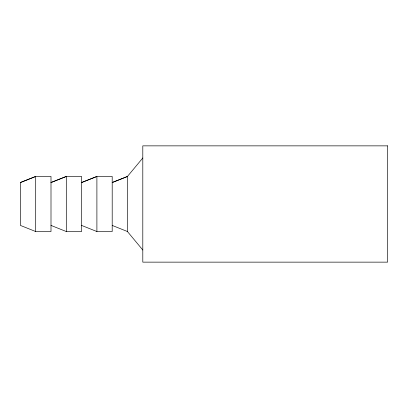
<?xml version="1.0" encoding="UTF-8"?>
<svg xmlns="http://www.w3.org/2000/svg" width="408" height="408" viewBox="0 0 408 408"><rect width="100%" height="100%" fill="white"/><g stroke="black" fill="none" stroke-linecap="round" stroke-linejoin="round"><path stroke-width="0.61" d="M142.8 157.988L127.5 176.394L127.5 231.606L142.8 250.012M20.4 182.58L35.7 176.46L51 176.46L51 231.54L35.7 231.54L20.4 225.42L20.4 182.478L35.7 176.46L35.7 231.54M51 182.58L66.3 176.46L81.6 176.46L81.6 231.54L66.3 231.54L51 225.42M81.6 182.58L96.9 176.46L112.2 176.46L112.2 231.54L96.9 231.54L81.6 225.42M112.2 182.58L127.5 176.46L112.2 182.478M51 182.478L66.3 176.46L66.3 231.54M81.6 182.478L96.9 176.46L96.9 231.54M112.2 225.42L127.5 231.54M387.6 145.86L142.8 145.86L142.8 262.14L387.6 262.14L387.6 145.86"/></g></svg>
